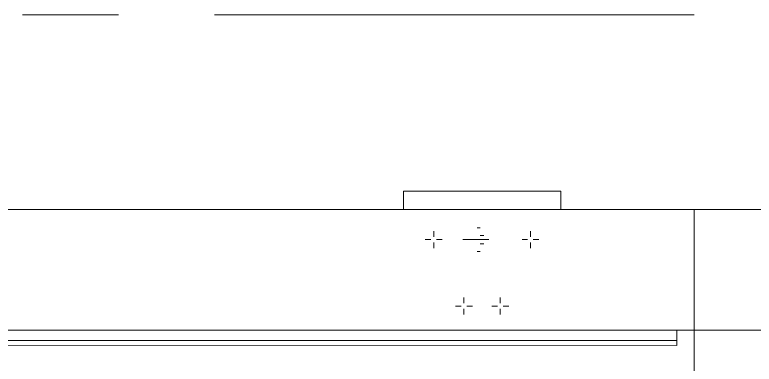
# Model space of a CAD drawing. Header units: millimetres. Extents: x -220592 to 404889, y -217665 to 38245.
# Drawn here: x 7766.43 to 7778.67, y -48110 to -48104.22 of the extents above; entities that cross this region are included whole.
import ezdxf

# ---------------------------------------------------------------- set-up
doc = ezdxf.new("R2010")
doc.units = ezdxf.units.MM
doc.linetypes.add('XKITLINE00', pattern=[0])
doc.linetypes.add('XKITLINE02', pattern=[4, 2, -2])
for name, color, linetype, lineweight in [('Bolt', 7, 'Continuous', 0), ('Part', 7, 'Continuous', 0), ('S-GRID', 7, 'Continuous', 0)]:
    doc.layers.add(name, color=color, linetype=linetype, lineweight=lineweight)

# ---------------------------------------------------------------- blocks, each defined once
blk = doc.blocks.new('*A15106')
at = {"layer": 'S-GRID', "color": 7, "linetype": 'XKITLINE00', "lineweight": 0}
for p, q in [((28.916073, 106), (30.503573, 106)), ((32.091073, 106), (40.028573, 106))]:
    blk.add_line(p, q, dxfattribs=at)
blk = doc.blocks.new('*A15178')
at = {"layer": 'Part', "color": 7, "linetype": 'XKITLINE00', "lineweight": 0}
for p, q in [((39.739997, 100.530064), (39.739998, 100.780027)), ((10.939962, 100.610127), (39.739997, 100.610064)), ((10.939962, 100.530127), (39.739997, 100.530064))]:
    blk.add_line(p, q, dxfattribs=at)
blk = doc.blocks.new('*A15180')
at = {"layer": 'Part', "color": 7, "linetype": 'XKITLINE00', "lineweight": 0}
for p, q in [((40.030015, 102.780027), (10.690027, 102.780027)), ((40.030015, 100.780027), (40.030015, 102.780027)), ((40.030015, 100.780027), (10.690027, 100.780027))]:
    blk.add_line(p, q, dxfattribs=at)
blk = doc.blocks.new('*A15211')
at = {"layer": 'Part', "color": 7, "linetype": 'XKITLINE00', "lineweight": 0}
for p, q in [((40.029976, 100.779961), (40.029974, 93.899533)), ((42.029976, 100.77996), (40.029976, 100.779961)), ((42.029976, 100.77996), (42.029974, 93.899532)), ((42.029974, 93.899532), (40.029974, 93.899533))]:
    blk.add_line(p, q, dxfattribs=at)
blk = doc.blocks.new('*A15336')
at = {"layer": 'Part', "color": 7, "linetype": 'XKITLINE00', "lineweight": 0}
for p, q in [((37.8199, 103.080064), (35.2199, 103.080064)), ((35.2199, 103.080064), (35.2199, 102.780027)), ((37.8199, 102.780027), (37.8199, 103.080064))]:
    blk.add_line(p, q, dxfattribs=at)
blk = doc.blocks.new('*A15337')
at = {"layer": 'Bolt', "color": 7, "linetype": 'XKITLINE02', "lineweight": 0}
for p, q in [((36.4899, 102.475064), (36.4399, 102.475064)), ((36.5499, 102.350064), (36.4899, 102.350064)), ((36.6291, 102.280064), (36.1999, 102.280064)), ((36.5499, 102.210064), (36.4899, 102.210064)), ((36.4899, 102.085064), (36.4399, 102.085064))]:
    blk.add_line(p, q, dxfattribs=at)
blk = doc.blocks.new('*A15338')
at = {"layer": 'Bolt', "color": 7, "linetype": 'XKITLINE00', "lineweight": 0}
for p, q in [((35.7199, 102.420064), (35.7199, 102.326824)), ((37.3199, 102.420064), (37.3199, 102.326824)), ((35.5799, 102.280064), (35.67314, 102.280064)), ((35.7199, 102.140064), (35.7199, 102.233304)), ((35.8599, 102.280064), (35.76666, 102.280064)), ((37.1799, 102.280064), (37.27314, 102.280064)), ((37.3199, 102.140064), (37.3199, 102.233304)), ((37.4599, 102.280064), (37.36666, 102.280064))]:
    blk.add_line(p, q, dxfattribs=at)
blk = doc.blocks.new('*A15339')
at = {"layer": 'Bolt', "color": 7, "linetype": 'XKITLINE00', "lineweight": 0}
for p, q in [((36.2199, 101.320071), (36.2199, 101.226831)), ((36.8199, 101.320071), (36.8199, 101.226831)), ((36.0799, 101.180071), (36.17314, 101.180071)), ((36.2199, 101.040071), (36.2199, 101.133311)), ((36.3599, 101.180071), (36.26666, 101.180071)), ((36.6799, 101.180071), (36.77314, 101.180071)), ((36.8199, 101.040071), (36.8199, 101.133311)), ((36.9599, 101.180071), (36.86666, 101.180071))]:
    blk.add_line(p, q, dxfattribs=at)
blk = doc.blocks.new('*A15349')
at = {"layer": 'Part', "color": 7, "linetype": 'XKITLINE00', "lineweight": 0}
for p, q in [((42.030015, 102.78), (40.030015, 102.78)), ((40.030015, 102.78), (40.030015, 100.78)), ((42.030015, 100.78), (42.030015, 102.78)), ((40.030015, 100.78), (42.030015, 100.78))]:
    blk.add_line(p, q, dxfattribs=at)

msp = doc.modelspace()

# ---------------------------------------------------------------- block references
at = {"color": 7, "lineweight": 0}
for name in ['*A15106', '*A15336', '*A15180', '*A15349', '*A15338', '*A15337', '*A15339', '*A15178', '*A15211']:
    msp.add_blockref(name, (7737.6457, -48210.2152), dxfattribs=at)

doc.saveas('drawing.dxf')
